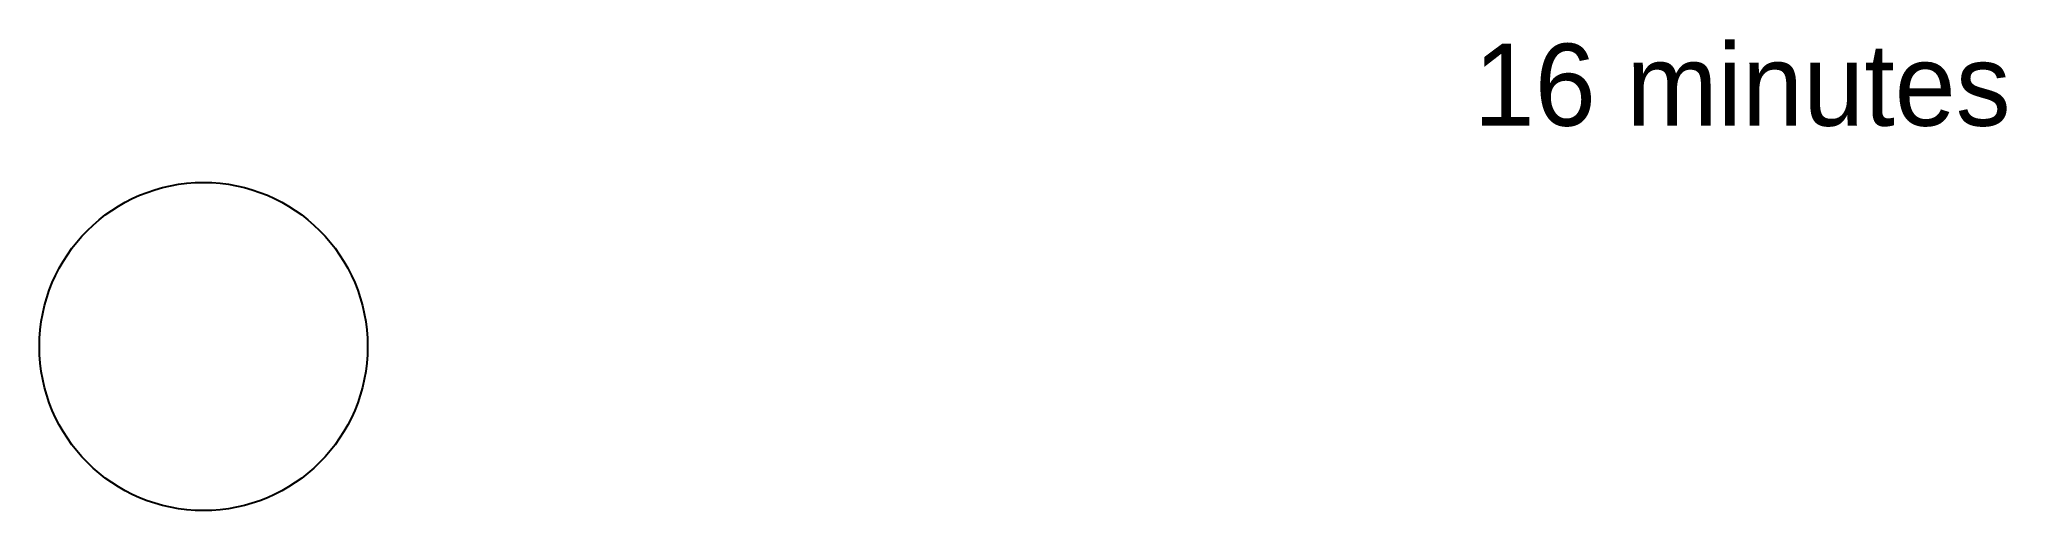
# Model space of a CAD drawing. Header units: millimetres. Extents: x -4.9 to 55, y -26 to -11.6.
import ezdxf

# ---------------------------------------------------------------- set-up
doc = ezdxf.new("R2010")
doc.units = ezdxf.units.MM

msp = doc.modelspace()

# ---------------------------------------------------------------- linework, layer by layer
msp.add_circle((0.066, -21, 21.5), 5)

# ---------------------------------------------------------------- texts
at = {"insert": (38.758, -11.775), "char_height": 2.5, "attachment_point": 1}
msp.add_mtext_dynamic_manual_height_columns('16 minutes ', width=27.31539, gutter_width=12.5, heights=[0], dxfattribs=at)

doc.saveas('drawing.dxf')
